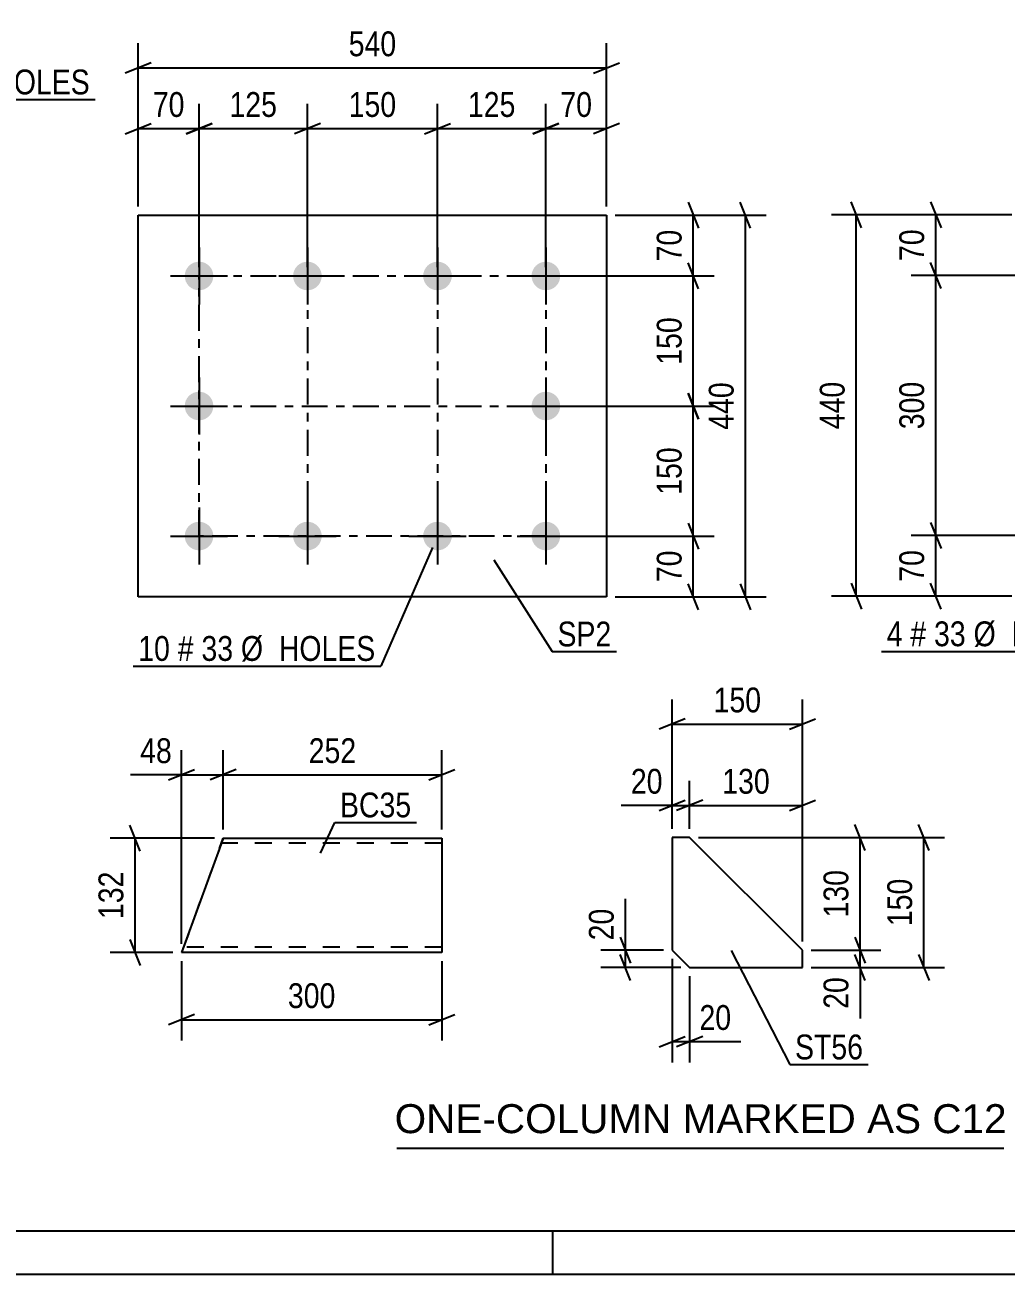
# Model space of a CAD drawing. Header units: millimetres. Extents: x 0 to 594, y 0 to 420.
# Drawn here: x 113.1 to 226.3, y 0 to 144.1 of the extents above; entities that cross this region are included whole.
import ezdxf

# ---------------------------------------------------------------- set-up
doc = ezdxf.new("R2010")
doc.units = ezdxf.units.MM
doc.linetypes.add('DXK_LINE_DOT2', pattern=[3.9198, 1.9599, -1.9599])
doc.linetypes.add('DXK_LINE_DOT3', pattern=[5.9187, 2.979, -0.9799, 0.9799, -0.9799])
doc.styles.add('Arial', font='arial.ttf', dxfattribs={"height": 0.2})
doc.styles.add('Arial Narrow', font='ARIALN.TTF', dxfattribs={"height": 0.2})

# ---------------------------------------------------------------- blocks, each defined once
blk = doc.blocks.new('Unknown-681868478-1131')
at = {"color": 5, "linetype": 'Continuous'}
for p, q in [((5, 5), (589, 5)), ((174, 0), (174, 5)), ((0, 0), (594, 0))]:
    blk.add_line(p, q, dxfattribs=at)
blk = doc.blocks.new('Part-681868478-14028 - 14027')
at = {"color": 7, "linetype": 'DXK_LINE_DOT2'}
for p, q in [((135.99, 50.29), (131.19, 37.09)), ((135.64, 49.32), (135.71, 49.51)), ((135.71, 49.51), (135.72, 49.55)), ((135.72, 49.55), (135.76, 49.64)), ((135.76, 49.64), (135.77, 49.69)), ((135.77, 49.69), (135.77, 49.69)), ((161.19, 49.69), (135.77, 49.69)), ((135.99, 50.29), (135.99, 50.29)), ((161.19, 50.29), (161.19, 49.94)), ((131.41, 37.69), (131.41, 37.69)), ((161.19, 37.69), (131.41, 37.69)), ((131.19, 37.09), (131.19, 37.09))]:
    blk.add_line(p, q, dxfattribs=at)
at = {"color": 2, "linetype": 'Continuous'}
for p, q in [((135.56, 49.09), (131.19, 37.09)), ((135.56, 49.09), (135.99, 50.29)), ((135.99, 50.29), (135.99, 50.29)), ((135.99, 50.29), (161.19, 50.29)), ((161.19, 50.29), (161.19, 37.09)), ((131.19, 37.09), (131.19, 37.09)), ((161.19, 37.09), (131.19, 37.09))]:
    blk.add_line(p, q, dxfattribs=at)
blk = doc.blocks.new('Part-681868478-12230 - 12229')
at = {"color": 2, "linetype": 'Continuous'}
for p, q in [((126.2, 78.13), (126.2, 122.13)), ((126.2, 122.13), (180.2, 122.13)), ((180.2, 122.13), (180.2, 78.13)), ((180.2, 78.13), (126.2, 78.13))]:
    blk.add_line(p, q, dxfattribs=at)
blk = doc.blocks.new('Bolt-681868478-12231 - 12229')
at = {"linetype": 'Continuous'}
for points in [[(133.2, 116.78, -1), (133.2, 113.48, -1)], [(145.7, 116.78, -1), (145.7, 113.48, -1)], [(160.7, 116.78, -1), (160.7, 113.48, -1)], [(173.2, 116.78, -1), (173.2, 113.48, -1)], [(133.2, 101.78, -1), (133.2, 98.48, -1)], [(173.2, 101.78, -1), (173.2, 98.48, -1)], [(133.2, 86.78, -1), (133.2, 83.48, -1)], [(145.7, 86.78, -1), (145.7, 83.48, -1)], [(160.7, 86.78, -1), (160.7, 83.48, -1)], [(173.2, 86.78, -1), (173.2, 83.48, -1)]]:
    blk.add_hatch(color=1, dxfattribs=at).paths.add_polyline_path(points)
at = {"color": 1, "linetype": 'Continuous'}
for p, q in [((133.2, 118.43), (133.2, 111.83)), ((145.7, 118.43), (145.7, 111.83)), ((160.7, 118.43), (160.7, 111.83)), ((173.2, 118.43), (173.2, 111.83)), ((129.9, 115.13), (136.5, 115.13)), ((142.4, 115.13), (149, 115.13)), ((157.4, 115.13), (164, 115.13)), ((169.9, 115.13), (176.5, 115.13)), ((133.2, 103.43), (133.2, 96.83)), ((173.2, 103.43), (173.2, 96.83)), ((129.9, 100.13), (136.5, 100.13)), ((169.9, 100.13), (176.5, 100.13)), ((133.2, 88.43), (133.2, 81.83)), ((145.7, 88.43), (145.7, 81.83)), ((160.7, 88.43), (160.7, 81.83)), ((173.2, 88.43), (173.2, 81.83)), ((129.9, 85.13), (136.5, 85.13)), ((142.4, 85.13), (149, 85.13)), ((157.4, 85.13), (164, 85.13)), ((169.9, 85.13), (176.5, 85.13))]:
    blk.add_line(p, q, dxfattribs=at)
blk = doc.blocks.new('Part-681868478-12307 - 12306')
at = {"color": 2, "linetype": 'Continuous'}
for p, q in [((189.78, 50.37), (187.78, 50.37)), ((187.78, 50.37), (187.78, 37.37)), ((202.78, 37.37), (189.78, 50.37)), ((187.78, 37.37), (189.78, 35.37)), ((202.78, 35.37), (202.78, 37.37)), ((189.78, 35.37), (202.78, 35.37))]:
    blk.add_line(p, q, dxfattribs=at)
blk = doc.blocks.new('Rectangle-681868478-13905 - 12229')
at = {"color": 1, "linetype": 'DXK_LINE_DOT3'}
blk.add_lwpolyline([(133.2, 115.13), (173.2, 115.13), (173.2, 85.13), (133.2, 85.13), (133.2, 115.13)], close=True, dxfattribs=at)
blk = doc.blocks.new('Line-681868478-13915 - 12229')
at = {"color": 1, "linetype": 'DXK_LINE_DOT3'}
blk.add_line((145.7, 115.13), (145.7, 85.13), dxfattribs=at)
blk = doc.blocks.new('Line-681868478-13922 - 12229')
at = {"color": 1, "linetype": 'DXK_LINE_DOT3'}
blk.add_line((160.7, 115.13), (160.7, 85.13), dxfattribs=at)
blk = doc.blocks.new('Line-681868478-13929 - 12229')
at = {"color": 1, "linetype": 'DXK_LINE_DOT3'}
blk.add_line((133.2, 100.13), (173.2, 100.13), dxfattribs=at)
blk = doc.blocks.new('StraightDimension-681868478-14070 - 14027')
at = {"color": 7, "linetype": 'Continuous'}
for p, q in [((126.42, 48.79), (125.22, 51.79)), ((134.99, 50.29), (122.97, 50.29)), ((125.82, 37.09), (125.82, 50.29)), ((125.22, 38.59), (126.42, 35.59)), ((130.19, 37.09), (122.97, 37.09))]:
    blk.add_line(p, q, dxfattribs=at)
at = {"color": 0}
blk.add_wipeout([(125.07, 47.03), (120.87, 47.03), (120.87, 40.35), (125.07, 40.35)], dxfattribs=at)
at = {"color": 3, "style": 'Arial Narrow'}
blk.add_text('132', height=2.863, rotation=90.0002, dxfattribs=at).set_placement((124.47, 40.95))
blk = doc.blocks.new('StraightDimension-681868478-14046 - 14027')
at = {"color": 7, "linetype": 'Continuous'}
for p, q in [((131.19, 38.09), (131.19, 60.44)), ((135.99, 51.29), (135.99, 60.44)), ((129.69, 56.99), (132.69, 58.19)), ((137.49, 58.19), (134.49, 56.99)), ((131.19, 57.59), (125.28, 57.59)), ((131.19, 57.59), (125.28, 57.59)), ((131.19, 57.59), (135.99, 57.59))]:
    blk.add_line(p, q, dxfattribs=at)
at = {"color": 0}
blk.add_wipeout([(130.66, 58.34), (130.66, 62.54), (125.81, 62.54), (125.81, 58.34)], dxfattribs=at)
at = {"color": 3, "style": 'Arial Narrow'}
blk.add_text('48', height=2.863, dxfattribs=at).set_placement((126.41, 58.94))
blk = doc.blocks.new('StraightDimension-681868478-14045 - 14027')
at = {"color": 7, "linetype": 'Continuous'}
for p, q in [((135.99, 51.29), (135.99, 60.44)), ((161.19, 51.29), (161.19, 60.44)), ((137.49, 58.19), (134.49, 56.99)), ((159.69, 56.99), (162.69, 58.19)), ((135.99, 57.59), (161.19, 57.59))]:
    blk.add_line(p, q, dxfattribs=at)
at = {"color": 0}
blk.add_wipeout([(151.93, 58.34), (151.93, 62.54), (145.25, 62.54), (145.25, 58.34)], dxfattribs=at)
at = {"color": 3, "style": 'Arial Narrow'}
blk.add_text('252', height=2.863, dxfattribs=at).set_placement((145.85, 58.94))
blk = doc.blocks.new('StraightDimension-681868478-14034 - 14027')
at = {"color": 7, "linetype": 'Continuous'}
for p, q in [((131.19, 36.09), (131.19, 26.93)), ((161.19, 36.09), (161.19, 26.93)), ((132.69, 29.93), (129.69, 28.73)), ((131.19, 29.33), (161.19, 29.33)), ((159.69, 28.73), (162.69, 29.93))]:
    blk.add_line(p, q, dxfattribs=at)
at = {"color": 0}
blk.add_wipeout([(149.53, 30.08), (149.53, 34.28), (142.85, 34.28), (142.85, 30.08)], dxfattribs=at)
at = {"color": 3, "style": 'Arial Narrow'}
blk.add_text('300', height=2.863, dxfattribs=at).set_placement((143.45, 30.68))
blk = doc.blocks.new('StraightDimension-681868478-12555 - 12229')
at = {"color": 7, "linetype": 'Continuous'}
for p, q in [((189.6, 86.63), (190.8, 83.63)), ((174.2, 85.13), (192.6, 85.13)), ((190.2, 78.13), (190.2, 85.13)), ((190.8, 76.63), (189.6, 79.63)), ((181.2, 78.13), (192.6, 78.13))]:
    blk.add_line(p, q, dxfattribs=at)
at = {"color": 0}
blk.add_wipeout([(189.45, 84.06), (185.25, 84.06), (185.25, 79.21), (189.45, 79.21)], dxfattribs=at)
at = {"color": 3, "style": 'Arial Narrow'}
blk.add_text('70', height=2.863, rotation=90.0002, dxfattribs=at).set_placement((188.85, 79.81))
blk = doc.blocks.new('StraightDimension-681868478-12568 - 12229')
at = {"color": 7, "linetype": 'Continuous'}
for p, q in [((196.8, 120.63), (195.6, 123.63)), ((181.2, 122.13), (198.6, 122.13)), ((196.2, 78.13), (196.2, 122.13)), ((195.6, 79.63), (196.8, 76.63)), ((181.2, 78.13), (198.6, 78.13))]:
    blk.add_line(p, q, dxfattribs=at)
at = {"color": 0}
blk.add_wipeout([(195.45, 103.48), (191.25, 103.48), (191.25, 96.79), (195.45, 96.79)], dxfattribs=at)
at = {"color": 3, "style": 'Arial Narrow'}
blk.add_text('440', height=2.863, rotation=90.0002, dxfattribs=at).set_placement((194.85, 97.39))
blk = doc.blocks.new('StraightDimension-681868478-23307 - 12229')
at = {"color": 7, "linetype": 'Continuous'}
for p, q in [((190.8, 98.63), (189.6, 101.63)), ((174.2, 100.13), (192.6, 100.13)), ((190.2, 85.13), (190.2, 100.13)), ((189.6, 86.63), (190.8, 83.63)), ((174.2, 85.13), (192.6, 85.13))]:
    blk.add_line(p, q, dxfattribs=at)
at = {"color": 0}
blk.add_wipeout([(189.45, 95.98), (185.25, 95.98), (185.25, 89.29), (189.45, 89.29)], dxfattribs=at)
at = {"color": 3, "style": 'Arial Narrow'}
blk.add_text('150', height=2.863, rotation=90.0002, dxfattribs=at).set_placement((188.85, 89.89))
blk = doc.blocks.new('StraightDimension-681868478-12572 - 12229')
at = {"color": 7, "linetype": 'Continuous'}
for p, q in [((173.2, 116.13), (173.2, 134.98)), ((180.2, 123.13), (180.2, 134.98)), ((171.7, 131.53), (174.7, 132.73)), ((181.7, 132.73), (178.7, 131.53)), ((173.2, 132.13), (180.2, 132.13))]:
    blk.add_line(p, q, dxfattribs=at)
at = {"color": 0}
blk.add_wipeout([(179.13, 132.88), (179.13, 137.08), (174.27, 137.08), (174.27, 132.88)], dxfattribs=at)
at = {"color": 3, "style": 'Arial Narrow'}
blk.add_text('70', height=2.863, dxfattribs=at).set_placement((174.87, 133.48))
blk = doc.blocks.new('StraightDimension-681868478-12552 - 12229')
at = {"color": 7, "linetype": 'Continuous'}
for p, q in [((189.6, 123.63), (190.8, 120.63)), ((181.2, 122.13), (192.6, 122.13)), ((190.2, 115.13), (190.2, 122.13)), ((190.8, 113.63), (189.6, 116.63)), ((174.2, 115.13), (192.6, 115.13))]:
    blk.add_line(p, q, dxfattribs=at)
at = {"color": 0}
blk.add_wipeout([(189.45, 121.06), (185.25, 121.06), (185.25, 116.21), (189.45, 116.21)], dxfattribs=at)
at = {"color": 3, "style": 'Arial Narrow'}
blk.add_text('70', height=2.863, rotation=90.0002, dxfattribs=at).set_placement((188.85, 116.81))
blk = doc.blocks.new('StraightDimension-681868478-12576 - 12229')
at = {"color": 7, "linetype": 'Continuous'}
for p, q in [((126.2, 123.13), (126.2, 134.98)), ((133.2, 116.13), (133.2, 134.98)), ((124.7, 131.53), (127.7, 132.73)), ((134.7, 132.73), (131.7, 131.53)), ((126.2, 132.13), (133.2, 132.13))]:
    blk.add_line(p, q, dxfattribs=at)
at = {"color": 0}
blk.add_wipeout([(132.13, 132.88), (132.13, 137.08), (127.27, 137.08), (127.27, 132.88)], dxfattribs=at)
at = {"color": 3, "style": 'Arial Narrow'}
blk.add_text('70', height=2.863, dxfattribs=at).set_placement((127.87, 133.48))
blk = doc.blocks.new('StraightDimension-681868478-12592 - 12229')
at = {"color": 7, "linetype": 'Continuous'}
for p, q in [((126.2, 123.13), (126.2, 141.98)), ((180.2, 123.13), (180.2, 141.98)), ((127.7, 139.73), (124.7, 138.53)), ((126.2, 139.13), (180.2, 139.13)), ((178.7, 138.53), (181.7, 139.73))]:
    blk.add_line(p, q, dxfattribs=at)
at = {"color": 0}
blk.add_wipeout([(156.54, 139.88), (156.54, 144.08), (149.86, 144.08), (149.86, 139.88)], dxfattribs=at)
at = {"color": 3, "style": 'Arial Narrow'}
blk.add_text('540', height=2.863, dxfattribs=at).set_placement((150.46, 140.48))
blk = doc.blocks.new('StraightDimension-681868478-23309 - 12229')
at = {"color": 7, "linetype": 'Continuous'}
for p, q in [((190.8, 113.63), (189.6, 116.63)), ((174.2, 115.13), (192.6, 115.13)), ((190.2, 100.13), (190.2, 115.13)), ((189.6, 101.63), (190.8, 98.63)), ((174.2, 100.13), (192.6, 100.13))]:
    blk.add_line(p, q, dxfattribs=at)
at = {"color": 0}
blk.add_wipeout([(189.45, 110.98), (185.25, 110.98), (185.25, 104.29), (189.45, 104.29)], dxfattribs=at)
at = {"color": 3, "style": 'Arial Narrow'}
blk.add_text('150', height=2.863, rotation=90.0002, dxfattribs=at).set_placement((188.85, 104.89))
blk = doc.blocks.new('StraightDimension-681868478-23311 - 12229')
at = {"color": 7, "linetype": 'Continuous'}
for p, q in [((133.2, 116.13), (133.2, 134.98)), ((145.7, 116.13), (145.7, 134.98)), ((131.7, 131.53), (134.7, 132.73)), ((147.2, 132.73), (144.2, 131.53)), ((133.2, 132.13), (145.7, 132.13))]:
    blk.add_line(p, q, dxfattribs=at)
at = {"color": 0}
blk.add_wipeout([(142.79, 132.88), (142.79, 137.08), (136.11, 137.08), (136.11, 132.88)], dxfattribs=at)
at = {"color": 3, "style": 'Arial Narrow'}
blk.add_text('125', height=2.863, dxfattribs=at).set_placement((136.71, 133.48))
blk = doc.blocks.new('StraightDimension-681868478-23313 - 12229')
at = {"color": 7, "linetype": 'Continuous'}
for p, q in [((145.7, 116.13), (145.7, 134.98)), ((160.7, 116.13), (160.7, 134.98)), ((147.2, 132.73), (144.2, 131.53)), ((159.2, 131.53), (162.2, 132.73)), ((145.7, 132.13), (160.7, 132.13))]:
    blk.add_line(p, q, dxfattribs=at)
at = {"color": 0}
blk.add_wipeout([(156.54, 132.88), (156.54, 137.08), (149.86, 137.08), (149.86, 132.88)], dxfattribs=at)
at = {"color": 3, "style": 'Arial Narrow'}
blk.add_text('150', height=2.863, dxfattribs=at).set_placement((150.46, 133.48))
blk = doc.blocks.new('StraightDimension-681868478-23315 - 12229')
at = {"color": 7, "linetype": 'Continuous'}
for p, q in [((160.7, 116.13), (160.7, 134.98)), ((173.2, 116.13), (173.2, 134.98)), ((159.2, 131.53), (162.2, 132.73)), ((174.7, 132.73), (171.7, 131.53)), ((160.7, 132.13), (173.2, 132.13))]:
    blk.add_line(p, q, dxfattribs=at)
at = {"color": 0}
blk.add_wipeout([(170.29, 132.88), (170.29, 137.08), (163.61, 137.08), (163.61, 132.88)], dxfattribs=at)
at = {"color": 3, "style": 'Arial Narrow'}
blk.add_text('125', height=2.863, dxfattribs=at).set_placement((164.21, 133.48))
blk = doc.blocks.new('StraightDimension-681868478-12597 - 12237')
at = {"color": 7, "linetype": 'Continuous'}
for p, q in [((218.77, 113.69), (217.57, 116.69)), ((234.42, 115.19), (215.32, 115.19)), ((218.17, 85.19), (218.17, 115.19)), ((217.57, 86.69), (218.77, 83.69)), ((234.42, 85.19), (215.32, 85.19))]:
    blk.add_line(p, q, dxfattribs=at)
at = {"color": 0}
blk.add_wipeout([(217.42, 103.53), (213.22, 103.53), (213.22, 96.85), (217.42, 96.85)], dxfattribs=at)
at = {"color": 3, "style": 'Arial Narrow'}
blk.add_text('300', height=2.863, rotation=90.0002, dxfattribs=at).set_placement((216.82, 97.45))
blk = doc.blocks.new('StraightDimension-681868478-12598 - 12237')
at = {"color": 7, "linetype": 'Continuous'}
for p, q in [((217.57, 86.69), (218.77, 83.69)), ((234.42, 85.19), (215.32, 85.19)), ((218.17, 78.19), (218.17, 85.19)), ((218.77, 76.69), (217.57, 79.69)), ((226.92, 78.19), (215.32, 78.19))]:
    blk.add_line(p, q, dxfattribs=at)
at = {"color": 0}
blk.add_wipeout([(217.42, 84.12), (213.22, 84.12), (213.22, 79.26), (217.42, 79.26)], dxfattribs=at)
at = {"color": 3, "style": 'Arial Narrow'}
blk.add_text('70', height=2.863, rotation=90.0002, dxfattribs=at).set_placement((216.82, 79.86))
blk = doc.blocks.new('StraightDimension-681868478-12596 - 12237')
at = {"color": 7, "linetype": 'Continuous'}
for p, q in [((217.57, 123.69), (218.77, 120.69)), ((226.92, 122.19), (215.32, 122.19)), ((218.17, 115.19), (218.17, 122.19)), ((218.77, 113.69), (217.57, 116.69)), ((234.42, 115.19), (215.32, 115.19))]:
    blk.add_line(p, q, dxfattribs=at)
at = {"color": 0}
blk.add_wipeout([(217.42, 121.12), (213.22, 121.12), (213.22, 116.26), (217.42, 116.26)], dxfattribs=at)
at = {"color": 3, "style": 'Arial Narrow'}
blk.add_text('70', height=2.863, rotation=90.0002, dxfattribs=at).set_placement((216.82, 116.86))
blk = doc.blocks.new('StraightDimension-681868478-12608 - 12237')
at = {"color": 7, "linetype": 'Continuous'}
for p, q in [((209.6, 120.69), (208.4, 123.69)), ((226.92, 122.19), (206.15, 122.19)), ((209, 78.19), (209, 122.19)), ((208.4, 79.69), (209.6, 76.69)), ((226.92, 78.19), (206.15, 78.19))]:
    blk.add_line(p, q, dxfattribs=at)
at = {"color": 0}
blk.add_wipeout([(208.25, 103.53), (204.05, 103.53), (204.05, 96.85), (208.25, 96.85)], dxfattribs=at)
at = {"color": 3, "style": 'Arial Narrow'}
blk.add_text('440', height=2.863, rotation=90.0002, dxfattribs=at).set_placement((207.65, 97.45))
blk = doc.blocks.new('StraightDimension-681868478-14199 - 12306')
at = {"color": 7, "linetype": 'Continuous'}
for p, q in [((189.78, 51.37), (189.78, 56.91)), ((202.78, 38.37), (202.78, 56.91)), ((191.28, 54.66), (188.28, 53.46)), ((189.78, 54.06), (202.78, 54.06)), ((201.28, 53.46), (204.28, 54.66))]:
    blk.add_line(p, q, dxfattribs=at)
at = {"color": 0}
blk.add_wipeout([(199.63, 54.81), (199.63, 59.01), (192.94, 59.01), (192.94, 54.81)], dxfattribs=at)
at = {"color": 3, "style": 'Arial Narrow'}
blk.add_text('130', height=2.863, dxfattribs=at).set_placement((193.54, 55.41))
blk = doc.blocks.new('StraightDimension-681868478-12692 - 12306')
at = {"color": 7, "linetype": 'Continuous'}
for p, q in [((187.78, 36.37), (187.78, 24.41)), ((189.78, 34.37), (189.78, 24.41)), ((186.28, 26.21), (189.28, 27.41)), ((191.28, 27.41), (188.28, 26.21)), ((187.78, 26.81), (189.78, 26.81)), ((189.78, 26.81), (195.69, 26.81)), ((189.78, 26.81), (195.69, 26.81))]:
    blk.add_line(p, q, dxfattribs=at)
at = {"color": 0}
blk.add_wipeout([(195.16, 27.56), (195.16, 31.76), (190.31, 31.76), (190.31, 27.56)], dxfattribs=at)
at = {"color": 3, "style": 'Arial Narrow'}
blk.add_text('20', height=2.863, dxfattribs=at).set_placement((190.91, 28.16))
blk = doc.blocks.new('StraightDimension-681868478-14229 - 12306')
at = {"color": 7, "linetype": 'Continuous'}
for p, q in [((210.03, 48.87), (208.83, 51.87)), ((190.78, 50.37), (211.83, 50.37)), ((209.43, 37.37), (209.43, 50.37)), ((208.83, 38.87), (210.03, 35.87)), ((203.78, 37.37), (211.83, 37.37))]:
    blk.add_line(p, q, dxfattribs=at)
at = {"color": 0}
blk.add_wipeout([(208.68, 47.21), (204.48, 47.21), (204.48, 40.53), (208.68, 40.53)], dxfattribs=at)
at = {"color": 3, "style": 'Arial Narrow'}
blk.add_text('130', height=2.863, rotation=90.0002, dxfattribs=at).set_placement((208.08, 41.13))
blk = doc.blocks.new('StraightDimension-681868478-14230 - 12306')
at = {"color": 7, "linetype": 'Continuous'}
for p, q in [((208.83, 38.87), (210.03, 35.87)), ((203.78, 37.37), (211.83, 37.37)), ((210.03, 33.87), (208.83, 36.87)), ((209.43, 35.37), (209.43, 37.37)), ((203.78, 35.37), (211.83, 35.37)), ((209.43, 35.37), (209.43, 29.46)), ((209.43, 35.37), (209.43, 29.46))]:
    blk.add_line(p, q, dxfattribs=at)
at = {"color": 0}
blk.add_wipeout([(208.68, 34.84), (204.48, 34.84), (204.48, 29.99), (208.68, 29.99)], dxfattribs=at)
at = {"color": 3, "style": 'Arial Narrow'}
blk.add_text('20', height=2.863, rotation=90.0002, dxfattribs=at).set_placement((208.08, 30.59))
blk = doc.blocks.new('StraightDimension-681868478-12704 - 12306')
at = {"color": 7, "linetype": 'Continuous'}
for p, q in [((182.37, 37.37), (182.37, 43.27)), ((182.37, 37.37), (182.37, 43.27)), ((181.77, 38.87), (182.97, 35.87)), ((186.78, 37.37), (179.52, 37.37)), ((182.97, 33.87), (181.77, 36.87)), ((182.37, 35.37), (182.37, 37.37)), ((188.78, 35.37), (179.52, 35.37))]:
    blk.add_line(p, q, dxfattribs=at)
at = {"color": 0}
blk.add_wipeout([(181.62, 42.75), (177.42, 42.75), (177.42, 37.89), (181.62, 37.89)], dxfattribs=at)
at = {"color": 3, "style": 'Arial Narrow'}
blk.add_text('20', height=2.863, rotation=90.0002, dxfattribs=at).set_placement((181.02, 38.49))
blk = doc.blocks.new('StraightDimension-681868478-14200 - 12306')
at = {"color": 7, "linetype": 'Continuous'}
for p, q in [((187.78, 51.37), (187.78, 56.91)), ((189.78, 51.37), (189.78, 56.91)), ((187.78, 54.06), (181.88, 54.06)), ((187.78, 54.06), (181.88, 54.06)), ((186.28, 53.46), (189.28, 54.66)), ((187.78, 54.06), (189.78, 54.06)), ((191.28, 54.66), (188.28, 53.46))]:
    blk.add_line(p, q, dxfattribs=at)
at = {"color": 0}
blk.add_wipeout([(187.26, 54.81), (187.26, 59.01), (182.4, 59.01), (182.4, 54.81)], dxfattribs=at)
at = {"color": 3, "style": 'Arial Narrow'}
blk.add_text('20', height=2.863, dxfattribs=at).set_placement((183, 55.41))
blk = doc.blocks.new('StraightDimension-681868478-14244 - 12306')
at = {"color": 7, "linetype": 'Continuous'}
for p, q in [((217.38, 48.87), (216.18, 51.87)), ((190.78, 50.37), (219.18, 50.37)), ((216.78, 35.37), (216.78, 50.37)), ((216.18, 36.87), (217.38, 33.87)), ((203.78, 35.37), (219.18, 35.37))]:
    blk.add_line(p, q, dxfattribs=at)
at = {"color": 0}
blk.add_wipeout([(216.03, 46.21), (211.83, 46.21), (211.83, 39.53), (216.03, 39.53)], dxfattribs=at)
at = {"color": 3, "style": 'Arial Narrow'}
blk.add_text('150', height=2.863, rotation=90.0002, dxfattribs=at).set_placement((215.43, 40.13))
blk = doc.blocks.new('StraightDimension-681868478-14253 - 12306')
at = {"color": 7, "linetype": 'Continuous'}
for p, q in [((187.78, 51.37), (187.78, 66.29)), ((202.78, 38.37), (202.78, 66.29)), ((189.28, 64.04), (186.28, 62.84)), ((187.78, 63.44), (202.78, 63.44)), ((201.28, 62.84), (204.28, 64.04))]:
    blk.add_line(p, q, dxfattribs=at)
at = {"color": 0}
blk.add_wipeout([(198.63, 64.19), (198.63, 68.39), (191.94, 68.39), (191.94, 64.19)], dxfattribs=at)
at = {"color": 3, "style": 'Arial Narrow'}
blk.add_text('150', height=2.863, dxfattribs=at).set_placement((192.54, 64.79))
blk = doc.blocks.new('Unknown-681868478-24971')
at = {"color": 7, "linetype": 'Continuous'}
blk.add_line((156, 14.5), (226, 14.5), dxfattribs=at)
at = {"color": 7, "style": 'Arial'}
blk.add_text('ONE-COLUMN MARKED AS C12', height=3.3428, dxfattribs=at).set_placement((155.76, 16.25))
blk = doc.blocks.new('Mark-681868478-14084 - 14027')
at = {"color": 0}
blk.add_wipeout([(157.68, 52.68), (157.68, 55.68), (149.46, 55.68), (149.46, 52.68)], dxfattribs=at)
blk.add_wipeout([(157.68, 52.68), (157.68, 55.68), (149.46, 55.68), (149.46, 52.68)], dxfattribs=at)
at = {"color": 30, "linetype": 'Continuous'}
for p, q in [((147.21, 48.54), (148.86, 52.08)), ((148.86, 52.08), (158.28, 52.08))]:
    blk.add_line(p, q, dxfattribs=at)
at = {"color": 3, "style": 'Arial Narrow'}
blk.add_text('BC35', height=2.863, dxfattribs=at).set_placement((149.46, 52.68))
blk = doc.blocks.new('Mark-681868478-12769 - 12220')
at = {"color": 0}
for points in [[(96.92, 136.08), (96.92, 139.08), (95.09, 139.08), (95.09, 136.08)], [(99.65, 136.08), (99.65, 139.08), (97.82, 139.08), (97.82, 136.08)], [(104.2, 136.08), (104.2, 139.08), (100.55, 139.08), (100.55, 136.08)], [(120.63, 136.08), (120.63, 139.08), (105.1, 139.08), (105.1, 136.08)]]:
    blk.add_wipeout(points, dxfattribs=at)
for points in [[(96.92, 136.08), (96.92, 139.08), (95.09, 139.08), (95.09, 136.08)], [(99.65, 136.08), (99.65, 139.08), (97.82, 139.08), (97.82, 136.08)], [(104.2, 136.08), (104.2, 139.08), (100.55, 139.08), (100.55, 136.08)], [(120.63, 136.08), (120.63, 139.08), (105.1, 139.08), (105.1, 136.08)]]:
    blk.add_wipeout(points, dxfattribs=at)
at = {"color": 7, "linetype": 'Continuous'}
for p, q in [((69.25, 125.64), (94.49, 135.48)), ((94.49, 135.48), (121.23, 135.48))]:
    blk.add_line(p, q, dxfattribs=at)
at = {"color": 3, "style": 'Arial Narrow'}
for s, height, p in [('8', 2.86, (95.09, 136.08)), ('#', 2.86, (97.82, 136.08)), ('33', 2.863, (100.55, 136.08)), ('Ø  HOLES', 2.863, (105.1, 136.08))]:
    blk.add_text(s, height=height, dxfattribs=at).set_placement(p)
blk = doc.blocks.new('Mark-681868478-12773 - 12229')
at = {"color": 0}
for points in [[(129.85, 70.73), (129.85, 73.73), (126.19, 73.73), (126.19, 70.73)], [(132.58, 70.73), (132.58, 73.73), (130.75, 73.73), (130.75, 70.73)], [(137.13, 70.73), (137.13, 73.73), (133.48, 73.73), (133.48, 70.73)], [(153.56, 70.73), (153.56, 73.73), (138.03, 73.73), (138.03, 70.73)]]:
    blk.add_wipeout(points, dxfattribs=at)
for points in [[(129.85, 70.73), (129.85, 73.73), (126.19, 73.73), (126.19, 70.73)], [(132.58, 70.73), (132.58, 73.73), (130.75, 73.73), (130.75, 70.73)], [(137.13, 70.73), (137.13, 73.73), (133.48, 73.73), (133.48, 70.73)], [(153.56, 70.73), (153.56, 73.73), (138.03, 73.73), (138.03, 70.73)]]:
    blk.add_wipeout(points, dxfattribs=at)
at = {"color": 7, "linetype": 'Continuous'}
for p in [(160.11, 83.82), (125.59, 70.13)]:
    blk.add_line(p, (154.16, 70.13), dxfattribs=at)
at = {"color": 3, "style": 'Arial Narrow'}
for s, height, p in [('10', 2.863, (126.19, 70.73)), ('#', 2.86, (130.75, 70.73)), ('33', 2.863, (133.48, 70.73)), ('Ø  HOLES', 2.863, (138.03, 70.73))]:
    blk.add_text(s, height=height, dxfattribs=at).set_placement(p)
blk = doc.blocks.new('Mark-681868478-12770 - 12229')
at = {"color": 0}
blk.add_wipeout([(180.75, 72.4), (180.75, 75.4), (174.54, 75.4), (174.54, 72.4)], dxfattribs=at)
blk.add_wipeout([(180.75, 72.4), (180.75, 75.4), (174.54, 75.4), (174.54, 72.4)], dxfattribs=at)
at = {"color": 30, "linetype": 'Continuous'}
for p, q in [((167.21, 82.38), (173.94, 71.8)), ((173.94, 71.8), (181.35, 71.8))]:
    blk.add_line(p, q, dxfattribs=at)
at = {"color": 3, "style": 'Arial Narrow'}
blk.add_text('SP2', height=2.863, dxfattribs=at).set_placement((174.54, 72.4))
blk = doc.blocks.new('Mark-681868478-12777 - 12237')
at = {"color": 0}
for points in [[(214.33, 72.42), (214.33, 75.42), (212.5, 75.42), (212.5, 72.42)], [(217.06, 72.42), (217.06, 75.42), (215.23, 75.42), (215.23, 72.42)], [(221.62, 72.42), (221.62, 75.42), (217.96, 75.42), (217.96, 72.42)], [(238.04, 72.42), (238.04, 75.42), (222.52, 75.42), (222.52, 72.42)]]:
    blk.add_wipeout(points, dxfattribs=at)
for points in [[(214.33, 72.42), (214.33, 75.42), (212.5, 75.42), (212.5, 72.42)], [(217.06, 72.42), (217.06, 75.42), (215.23, 75.42), (215.23, 72.42)], [(221.62, 72.42), (221.62, 75.42), (217.96, 75.42), (217.96, 72.42)], [(238.04, 72.42), (238.04, 75.42), (222.52, 75.42), (222.52, 72.42)]]:
    blk.add_wipeout(points, dxfattribs=at)
at = {"color": 7, "linetype": 'Continuous'}
for p in [(249.81, 85.26), (211.9, 71.82)]:
    blk.add_line(p, (238.64, 71.82), dxfattribs=at)
at = {"color": 3, "style": 'Arial Narrow'}
for s, height, p in [('4', 2.86, (212.5, 72.42)), ('#', 2.86, (215.23, 72.42)), ('33', 2.863, (217.96, 72.42)), ('Ø  HOLES', 2.863, (222.52, 72.42))]:
    blk.add_text(s, height=height, dxfattribs=at).set_placement(p)
blk = doc.blocks.new('Mark-681868478-14269 - 12306')
at = {"color": 0}
blk.add_wipeout([(209.78, 24.76), (209.78, 27.76), (201.93, 27.76), (201.93, 24.76)], dxfattribs=at)
blk.add_wipeout([(209.78, 24.76), (209.78, 27.76), (201.93, 27.76), (201.93, 24.76)], dxfattribs=at)
at = {"color": 30, "linetype": 'Continuous'}
for p, q in [((194.58, 37.33), (201.33, 24.16)), ((201.33, 24.16), (210.38, 24.16))]:
    blk.add_line(p, q, dxfattribs=at)
at = {"color": 3, "style": 'Arial Narrow'}
blk.add_text('ST56', height=2.863, dxfattribs=at).set_placement((201.93, 24.76))

msp = doc.modelspace()

# ---------------------------------------------------------------- block references
for name in ['Unknown-681868478-1131', 'Part-681868478-12230 - 12229', 'Bolt-681868478-12231 - 12229', 'Rectangle-681868478-13905 - 12229', 'Line-681868478-13915 - 12229', 'Line-681868478-13922 - 12229', 'Line-681868478-13929 - 12229', 'Part-681868478-14028 - 14027', 'Part-681868478-12307 - 12306', 'Unknown-681868478-24971']:
    msp.add_blockref(name, (0, 0))

# ---------------------------------------------------------------- next in the draw order: block references
for name in ['Mark-681868478-12769 - 12220', 'StraightDimension-681868478-12576 - 12229', 'StraightDimension-681868478-12597 - 12237', 'StraightDimension-681868478-12555 - 12229', 'Mark-681868478-12773 - 12229', 'StraightDimension-681868478-14199 - 12306', 'StraightDimension-681868478-14070 - 14027', 'StraightDimension-681868478-12692 - 12306']:
    msp.add_blockref(name, (0, 0))

# ---------------------------------------------------------------- next in the draw order: block references
for name in ['StraightDimension-681868478-12568 - 12229', 'StraightDimension-681868478-12596 - 12237', 'StraightDimension-681868478-12598 - 12237', 'StraightDimension-681868478-14046 - 14027', 'StraightDimension-681868478-14229 - 12306', 'StraightDimension-681868478-12704 - 12306', 'StraightDimension-681868478-14034 - 14027']:
    msp.add_blockref(name, (0, 0))

# ---------------------------------------------------------------- next in the draw order: block references
for name in ['StraightDimension-681868478-12572 - 12229', 'StraightDimension-681868478-12608 - 12237', 'StraightDimension-681868478-23307 - 12229', 'Mark-681868478-12770 - 12229', 'StraightDimension-681868478-14045 - 14027', 'StraightDimension-681868478-14200 - 12306', 'StraightDimension-681868478-14230 - 12306']:
    msp.add_blockref(name, (0, 0))

# ---------------------------------------------------------------- next in the draw order: block references
for name in ['StraightDimension-681868478-12552 - 12229', 'Mark-681868478-12777 - 12237', 'Mark-681868478-14084 - 14027', 'StraightDimension-681868478-14244 - 12306']:
    msp.add_blockref(name, (0, 0))

# ---------------------------------------------------------------- next in the draw order: block references
for name in ['StraightDimension-681868478-12592 - 12229', 'StraightDimension-681868478-23309 - 12229', 'StraightDimension-681868478-14253 - 12306', 'Mark-681868478-14269 - 12306']:
    msp.add_blockref(name, (0, 0))

# ---------------------------------------------------------------- next in the draw order: block references
msp.add_blockref('StraightDimension-681868478-23311 - 12229', (0, 0))

# ---------------------------------------------------------------- next in the draw order: block references
msp.add_blockref('StraightDimension-681868478-23313 - 12229', (0, 0))

# ---------------------------------------------------------------- next in the draw order: block references
msp.add_blockref('StraightDimension-681868478-23315 - 12229', (0, 0))

doc.saveas('drawing.dxf')
